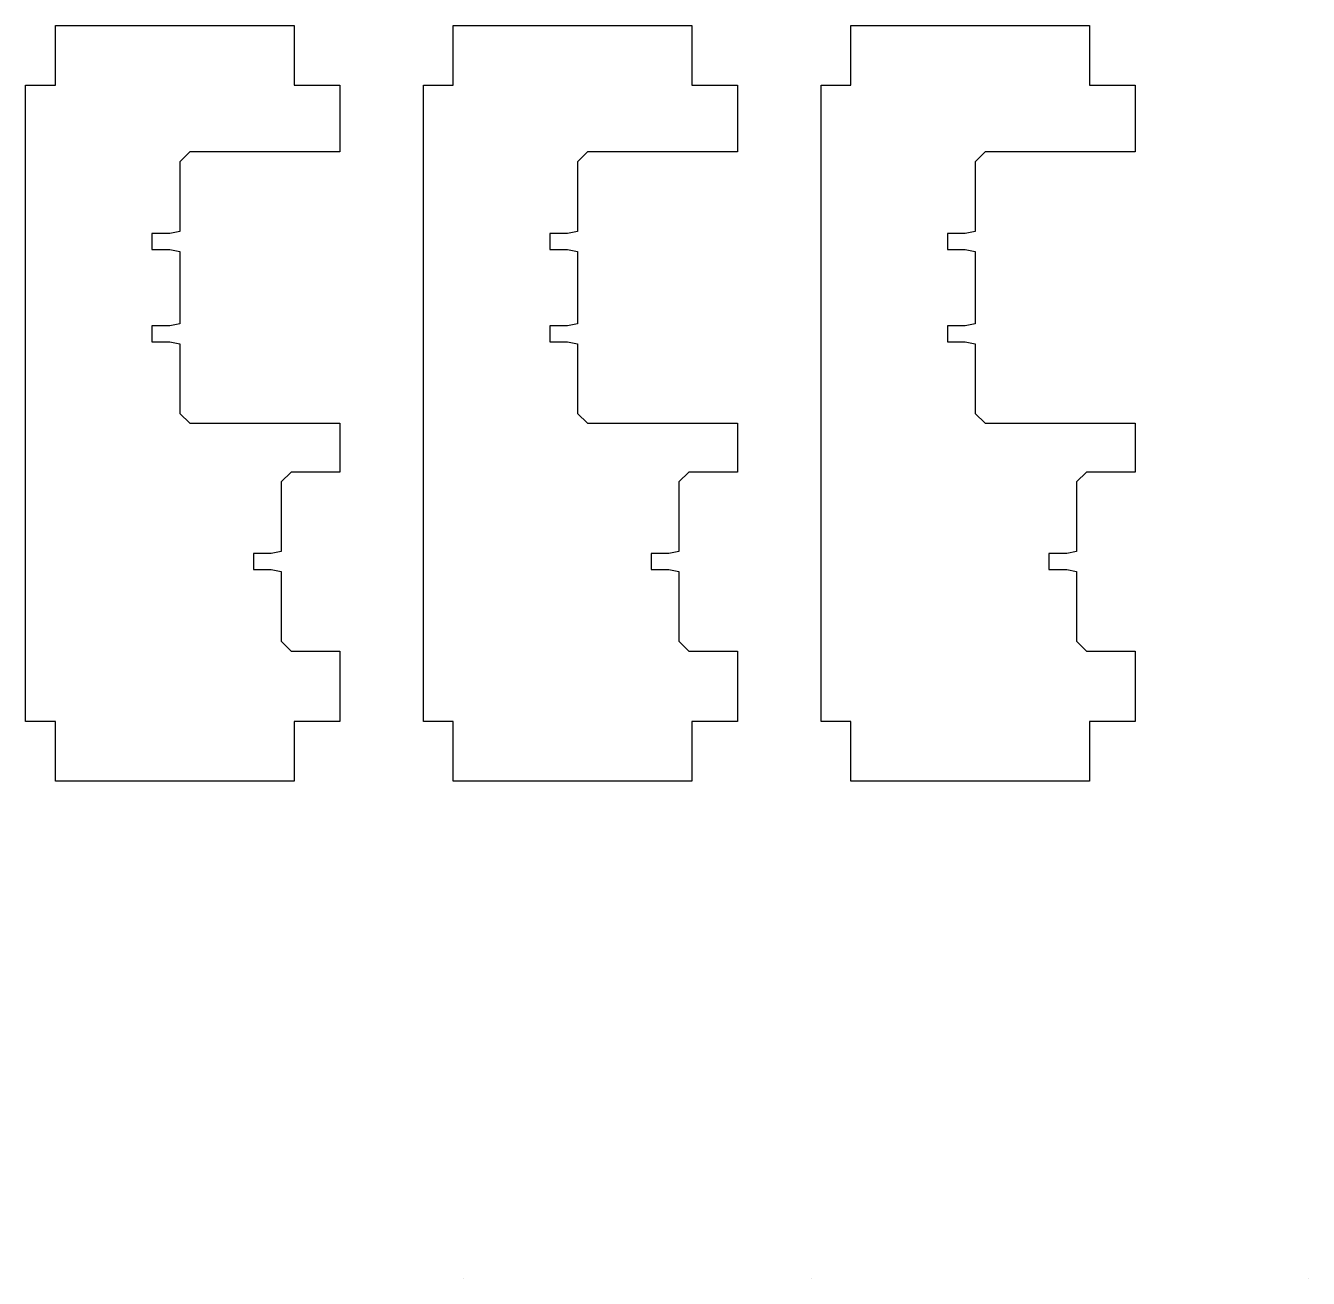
# Model space of a CAD drawing. Extents: x 68.4 to 132.9, y 125.3 to 188.3.
import ezdxf

# ---------------------------------------------------------------- set-up
doc = ezdxf.new("R2010")
doc.units = 0
doc.layers.add('Layer_1', color=7, linetype='CONTINUOUS')

msp = doc.modelspace()

# ---------------------------------------------------------------- linework, layer by layer
at = {"layer": 'Layer_1', "color": 1}
for p, q in [((69.884851, 188.25553), (81.88485, 188.255536)), ((69.884851, 185.255531), (69.884851, 188.25553)), ((81.88485, 188.255536), (81.88485, 185.255536)), ((89.884854, 188.25553), (101.884855, 188.255536)), ((89.884854, 185.255531), (89.884854, 188.25553)), ((101.884855, 188.255536), (101.884855, 185.255536)), ((109.884856, 188.25553), (121.884855, 188.255536)), ((109.884856, 185.255531), (109.884856, 188.25553)), ((121.884855, 188.255536), (121.884855, 185.255536)), ((68.384851, 153.255592), (68.384851, 185.255531)), ((68.384851, 185.255531), (69.884851, 185.255531)), ((81.88485, 185.255536), (84.184851, 185.255531)), ((84.184851, 185.255531), (84.184851, 181.905533)), ((88.384851, 153.255592), (88.384851, 185.255531)), ((88.384851, 185.255531), (89.884854, 185.255531)), ((101.884855, 185.255536), (104.184856, 185.255531)), ((104.184856, 185.255531), (104.184856, 181.905533)), ((108.384856, 153.255592), (108.384856, 185.255531)), ((108.384856, 185.255531), (109.884856, 185.255531)), ((121.884855, 185.255536), (124.184856, 185.255531)), ((124.184856, 185.255531), (124.184856, 181.905533)), ((76.634851, 181.905539), (76.134852, 181.40554)), ((84.184851, 181.905533), (76.634851, 181.905539)), ((96.63485, 181.905539), (96.134851, 181.40554)), ((104.184856, 181.905533), (96.63485, 181.905539)), ((116.634855, 181.905539), (116.134856, 181.40554)), ((124.184856, 181.905533), (116.634855, 181.905539)), ((76.134852, 181.40554), (76.134852, 177.905552)), ((96.134851, 181.40554), (96.134851, 177.905552)), ((116.134856, 181.40554), (116.134856, 177.905552)), ((75.634853, 177.805553), (74.734852, 177.80555)), ((74.734852, 177.80555), (74.734852, 177.005549)), ((76.134852, 177.905552), (75.634853, 177.805553)), ((95.634852, 177.805553), (94.734851, 177.80555)), ((94.734851, 177.80555), (94.734851, 177.005549)), ((96.134851, 177.905552), (95.634852, 177.805553)), ((115.634855, 177.805553), (114.734856, 177.80555)), ((114.734856, 177.80555), (114.734856, 177.005549)), ((116.134856, 177.905552), (115.634855, 177.805553)), ((74.734852, 177.005549), (75.634853, 177.005551)), ((75.634853, 177.005551), (76.134852, 176.905552)), ((76.134852, 176.905552), (76.134852, 173.255532)), ((94.734851, 177.005549), (95.634852, 177.005551)), ((95.634852, 177.005551), (96.134851, 176.905552)), ((96.134851, 176.905552), (96.134851, 173.255532)), ((114.734856, 177.005549), (115.634855, 177.005551)), ((115.634855, 177.005551), (116.134856, 176.905552)), ((116.134856, 176.905552), (116.134856, 173.255532)), ((75.634853, 173.155527), (74.734852, 173.155549)), ((74.734852, 173.155549), (74.734852, 172.355548)), ((76.134852, 173.255532), (75.634853, 173.155527)), ((95.634852, 173.155527), (94.734851, 173.155549)), ((94.734851, 173.155549), (94.734851, 172.355548)), ((96.134851, 173.255532), (95.634852, 173.155527)), ((115.634855, 173.155527), (114.734856, 173.155549)), ((114.734856, 173.155549), (114.734856, 172.355548)), ((116.134856, 173.255532), (115.634855, 173.155527)), ((74.734852, 172.355548), (75.634853, 172.355525)), ((75.634853, 172.355525), (76.134852, 172.255531)), ((76.134852, 172.255531), (76.134852, 168.755538)), ((94.734851, 172.355548), (95.634852, 172.355525)), ((95.634852, 172.355525), (96.134851, 172.255531)), ((96.134851, 172.255531), (96.134851, 168.755538)), ((114.734856, 172.355548), (115.634855, 172.355525)), ((115.634855, 172.355525), (116.134856, 172.255531)), ((116.134856, 172.255531), (116.134856, 168.755538)), ((76.134852, 168.755538), (76.634851, 168.255525)), ((96.134851, 168.755538), (96.63485, 168.255525)), ((116.134856, 168.755538), (116.634855, 168.255525)), ((76.634851, 168.255525), (84.184851, 168.255525)), ((84.184851, 168.255525), (84.184851, 165.805563)), ((96.63485, 168.255525), (104.184854, 168.255525)), ((104.184854, 168.255525), (104.184854, 165.805563)), ((116.634855, 168.255525), (124.184856, 168.255525)), ((124.184856, 168.255525), (124.184856, 165.805563)), ((81.734851, 165.805563), (81.23485, 165.305549)), ((84.184851, 165.805563), (81.734851, 165.805563)), ((101.734854, 165.805563), (101.234855, 165.305549)), ((104.184854, 165.805563), (101.734854, 165.805563)), ((121.734857, 165.805563), (121.234855, 165.305549)), ((124.184856, 165.805563), (121.734857, 165.805563)), ((81.23485, 165.305549), (81.23485, 161.805599)), ((101.234855, 165.305549), (101.234855, 161.805599)), ((121.234855, 165.305549), (121.234855, 161.805599)), ((80.734851, 161.705579), (79.834852, 161.705579)), ((79.834852, 161.705579), (79.834852, 160.905592)), ((81.23485, 161.805599), (80.734851, 161.705579)), ((100.734853, 161.705579), (99.834852, 161.705579)), ((99.834852, 161.705579), (99.834852, 160.905592)), ((101.234855, 161.805599), (100.734853, 161.705579)), ((120.734856, 161.705579), (119.834855, 161.705579)), ((119.834855, 161.705579), (119.834855, 160.905592)), ((121.234855, 161.805599), (120.734856, 161.705579)), ((79.834852, 160.905592), (80.734851, 160.905592)), ((80.734851, 160.905592), (81.23485, 160.805573)), ((81.23485, 160.805573), (81.23485, 157.305594)), ((99.834852, 160.905592), (100.734853, 160.905592)), ((100.734853, 160.905592), (101.234855, 160.805573)), ((101.234855, 160.805573), (101.234855, 157.305594)), ((119.834855, 160.905592), (120.734856, 160.905592)), ((120.734856, 160.905592), (121.234855, 160.805573)), ((121.234855, 160.805573), (121.234855, 157.305594)), ((81.23485, 157.305594), (81.734851, 156.805581)), ((81.734851, 156.805581), (84.184851, 156.805609)), ((84.184851, 156.805609), (84.184851, 153.255592)), ((101.234855, 157.305594), (101.734854, 156.805581)), ((101.734854, 156.805581), (104.184854, 156.805609)), ((104.184854, 156.805609), (104.184854, 153.255592)), ((121.234855, 157.305594), (121.734857, 156.805581)), ((121.734857, 156.805581), (124.184856, 156.805609)), ((124.184856, 156.805609), (124.184856, 153.255592)), ((69.884851, 153.255592), (68.384851, 153.255592)), ((68.384851, 153.255592), (68.384851, 153.255592)), ((68.384851, 153.255592), (68.384851, 153.255592)), ((69.884851, 150.255598), (69.884851, 153.255592)), ((84.184851, 153.255592), (81.88485, 153.255592)), ((81.88485, 153.255592), (81.88485, 150.255598)), ((89.884854, 153.255592), (88.384851, 153.255592)), ((88.384851, 153.255592), (88.384851, 153.255592)), ((88.384851, 153.255592), (88.384851, 153.255592)), ((89.884854, 150.255598), (89.884854, 153.255592)), ((104.184854, 153.255592), (101.884855, 153.255592)), ((101.884855, 153.255592), (101.884855, 150.255598)), ((109.884856, 153.255592), (108.384856, 153.255592)), ((108.384856, 153.255592), (108.384856, 153.255592)), ((108.384856, 153.255592), (108.384856, 153.255592)), ((109.884856, 150.255598), (109.884856, 153.255592)), ((124.184856, 153.255592), (121.884855, 153.255592)), ((121.884855, 153.255592), (121.884855, 150.255598)), ((81.88485, 150.255598), (69.884851, 150.255598)), ((101.884855, 150.255598), (89.884854, 150.255598)), ((121.884855, 150.255598), (109.884856, 150.255598)), ((90.384854, 125.255591), (90.384854, 125.255591)), ((90.384854, 125.255591), (90.384854, 125.255591)), ((90.384854, 125.255591), (90.384854, 125.255591)), ((107.884855, 125.255591), (107.884855, 125.255591)), ((107.884855, 125.255591), (107.884855, 125.255591)), ((107.884855, 125.255591), (107.884855, 125.255591)), ((132.88485, 125.255572), (132.88485, 125.255572)), ((132.88485, 125.255572), (132.88485, 125.255572)), ((132.88485, 125.255572), (132.88485, 125.255572))]:
    msp.add_line(p, q, dxfattribs=at)

doc.saveas('drawing.dxf')
